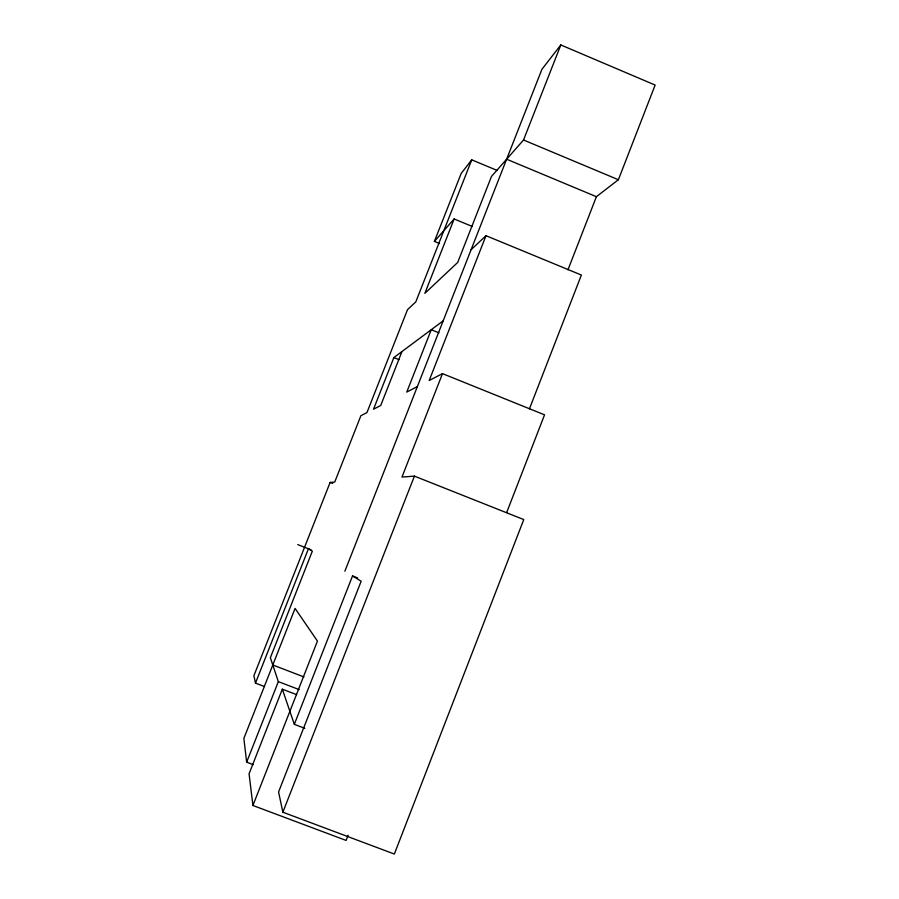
<?xml version="1.0" encoding="UTF-8"?>
<svg xmlns="http://www.w3.org/2000/svg" width="899" height="899" viewBox="0 0 899 899"><rect width="100%" height="100%" fill="white"/><g stroke="black" fill="none" stroke-linecap="round" stroke-linejoin="round"><path stroke-width="1.35" d="M348.127 835.216L346.104 840.43L252.911 805.482L249.068 773.803L282.331 689.185L296.681 694.669M567.943 269.869L596.397 196.69L618.388 179.733L655.135 85.068L560.819 44.95L541.928 69.29L344.879 571.225M529.421 408.876L581.383 275.049L485.999 235.695L471.098 249.72M506.654 512.587L544.547 414.832L442.499 373.636L429.194 380.502L485.999 235.695M252.911 805.482L317.448 641.099L295.074 608.409L243.865 738.439L246.652 762.172L253.203 764.644M304.795 728.325L294.321 724.336L352.532 575.944L357.723 577.967M472.29 226.469L454.13 218.974L424.856 293.344L457.681 262.463L491.483 176.44L523.533 139.997L560.819 44.95M442.499 373.636L401.977 477.066L414.417 476.133L523.769 519.566L394.346 854.05L282.859 812.213L278.566 791.985L361.151 581.248L352.532 575.944M282.859 812.213L414.417 476.133M497.383 170.529L471.739 159.842L415.81 301.862L407.494 309.683L366.949 412.585L360.892 415.709L334.72 482.089L330.124 482.426L253.9 675.688L255.473 683.116L264.486 686.555M255.473 683.116L308.436 548.772L312.335 551.177L270.363 657.72L278.342 681.633L246.652 762.172M439.532 243.505L434.397 241.404L461.176 173.462L471.739 159.842M443.185 320.819L393.863 357.577L373.534 409.191L380.715 405.494L401.943 351.554M434.397 241.404L454.13 218.974M417.361 386.604L406.764 392.065L431.262 329.708L438.959 332.832M278.342 681.633L299.198 689.612M272.79 664.99L303.907 676.925M297.76 544.603L311.043 549.795M330.124 482.426L332.72 483.46M393.863 357.577L399.055 359.667M506.631 159.213L596.397 196.69M523.533 139.997L618.388 179.733M282.331 689.185L294.321 724.336"/></g></svg>
